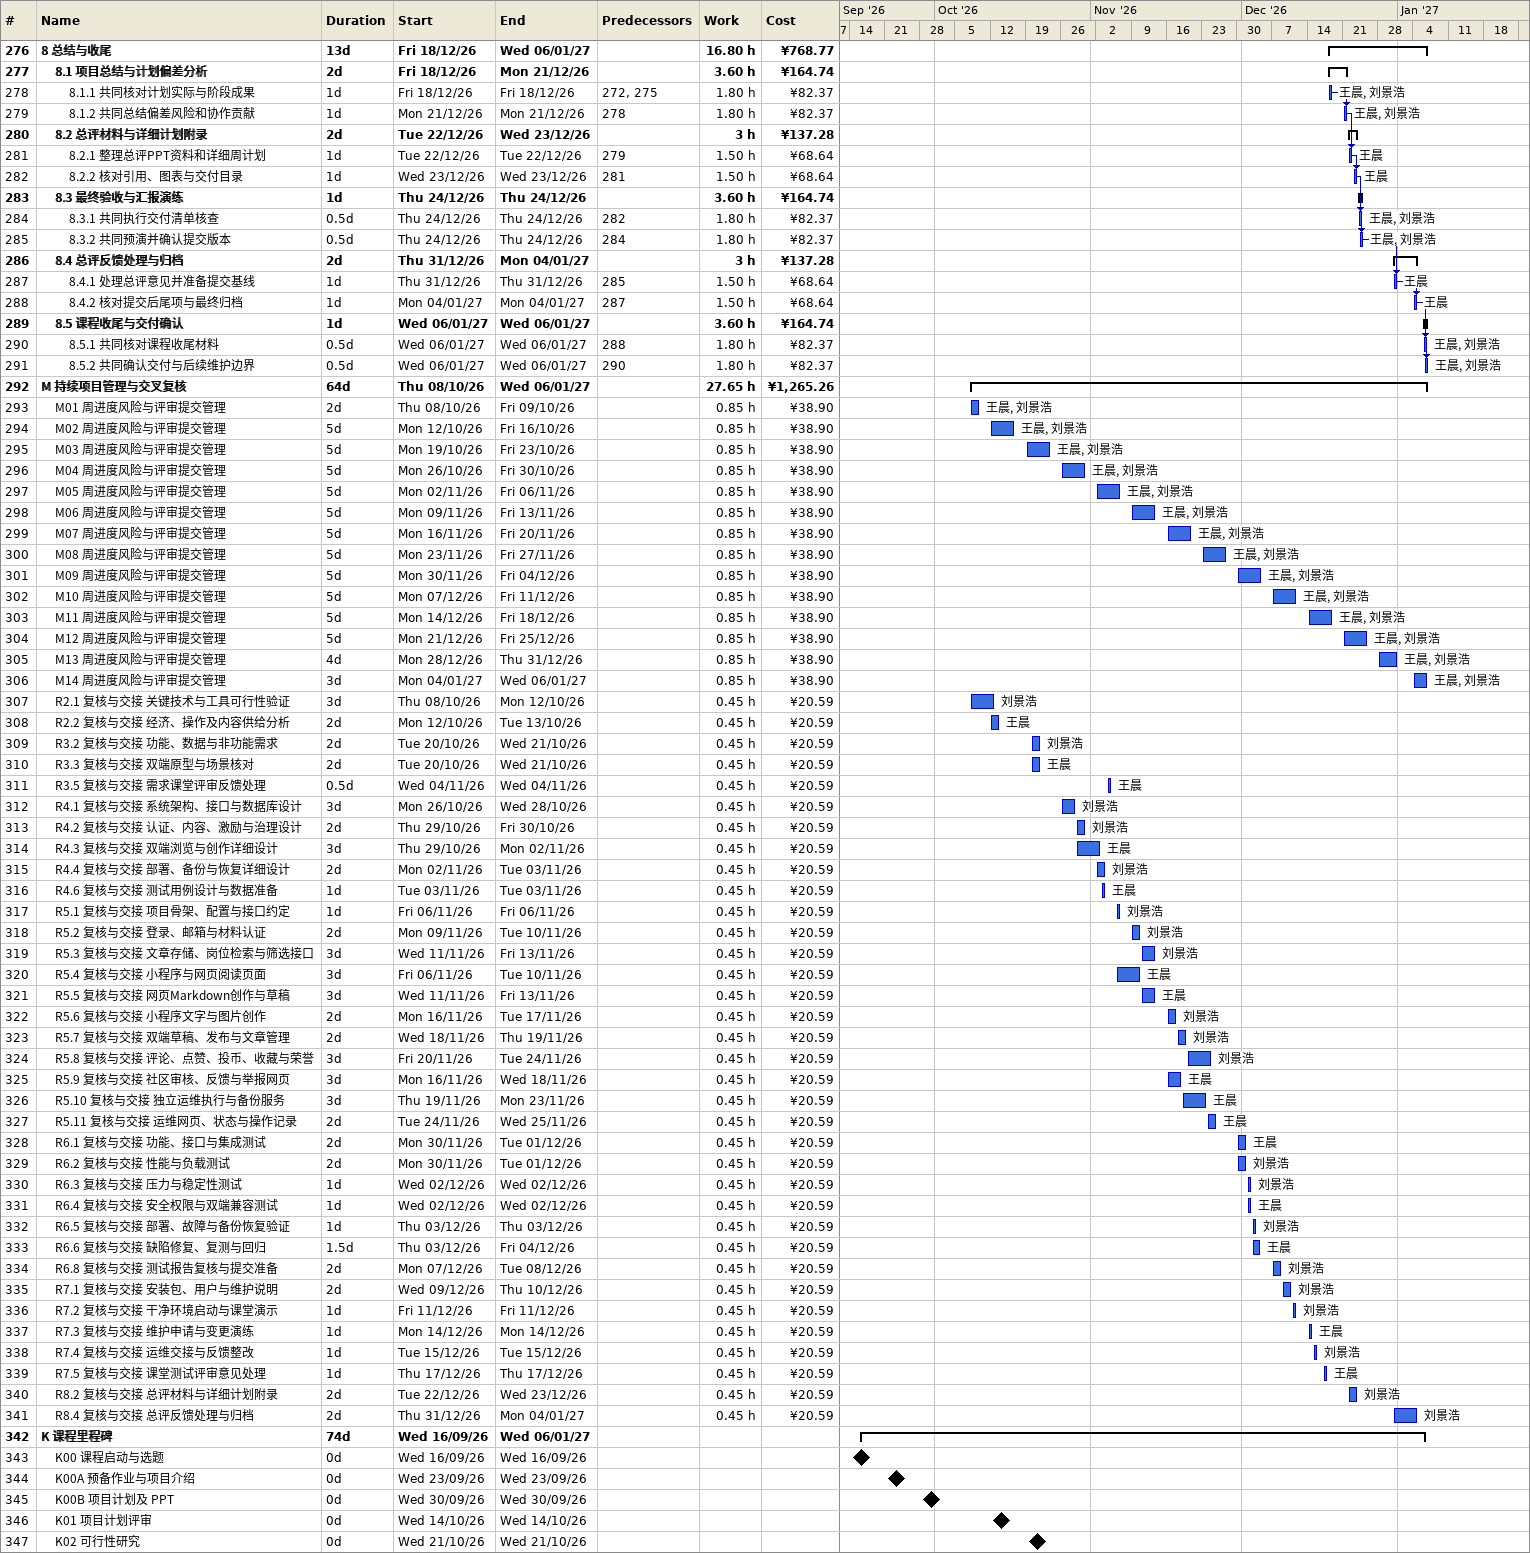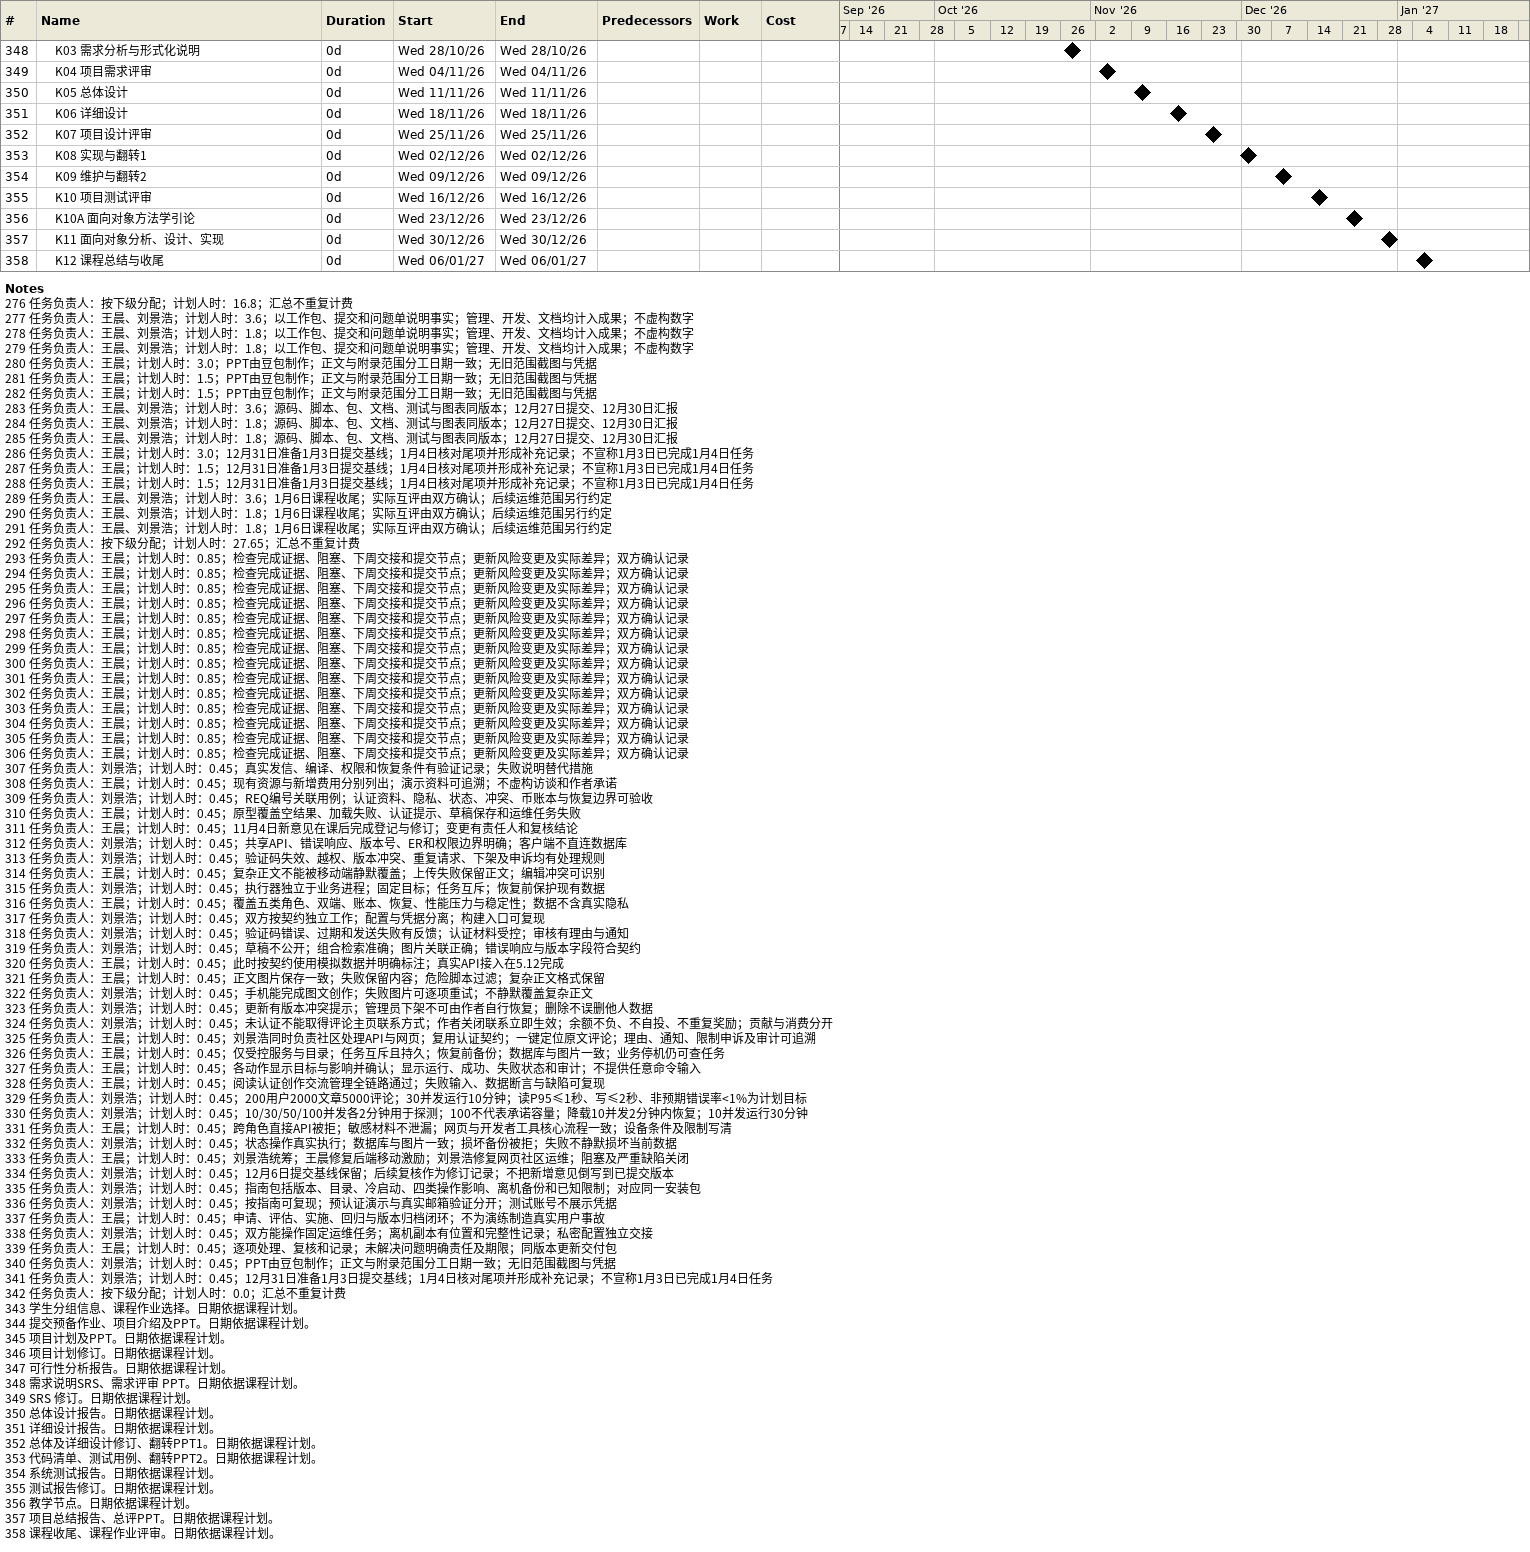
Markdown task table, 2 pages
| ID | Level | Task | Duration | Start | Finish | Predecessors | Resources | Work (h) | Cost (¥) |
|---|---|---|---|---|---|---|---|---|---|
| 276 | 1 | **8 总结与收尾** | 13d | 2026-12-18 | 2027-01-06 |  |  | 16.80 | 768.77 |
| 277 | 2 | **8.1 项目总结与计划偏差分析** | 2d | 2026-12-18 | 2026-12-21 |  |  | 3.60 | 164.74 |
| 278 | 3 | 8.1.1 共同核对计划实际与阶段成果 | 1d | 2026-12-18 | 2026-12-18 | 272, 275 | 王晨, 刘景浩 | 1.80 | 82.37 |
| 279 | 3 | 8.1.2 共同总结偏差风险和协作贡献 | 1d | 2026-12-21 | 2026-12-21 | 278 | 王晨, 刘景浩 | 1.80 | 82.37 |
| 280 | 2 | **8.2 总评材料与详细计划附录** | 2d | 2026-12-22 | 2026-12-23 |  |  | 3 | 137.28 |
| 281 | 3 | 8.2.1 整理总评PPT资料和详细周计划 | 1d | 2026-12-22 | 2026-12-22 | 279 | 王晨 | 1.50 | 68.64 |
| 282 | 3 | 8.2.2 核对引用、图表与交付目录 | 1d | 2026-12-23 | 2026-12-23 | 281 | 王晨 | 1.50 | 68.64 |
| 283 | 2 | **8.3 最终验收与汇报演练** | 1d | 2026-12-24 | 2026-12-24 |  |  | 3.60 | 164.74 |
| 284 | 3 | 8.3.1 共同执行交付清单核查 | 0.5d | 2026-12-24 | 2026-12-24 | 282 | 王晨, 刘景浩 | 1.80 | 82.37 |
| 285 | 3 | 8.3.2 共同预演并确认提交版本 | 0.5d | 2026-12-24 | 2026-12-24 | 284 | 王晨, 刘景浩 | 1.80 | 82.37 |
| 286 | 2 | **8.4 总评反馈处理与归档** | 2d | 2026-12-31 | 2027-01-04 |  |  | 3 | 137.28 |
| 287 | 3 | 8.4.1 处理总评意见并准备提交基线 | 1d | 2026-12-31 | 2026-12-31 | 285 | 王晨 | 1.50 | 68.64 |
| 288 | 3 | 8.4.2 核对提交后尾项与最终归档 | 1d | 2027-01-04 | 2027-01-04 | 287 | 王晨 | 1.50 | 68.64 |
| 289 | 2 | **8.5 课程收尾与交付确认** | 1d | 2027-01-06 | 2027-01-06 |  |  | 3.60 | 164.74 |
| 290 | 3 | 8.5.1 共同核对课程收尾材料 | 0.5d | 2027-01-06 | 2027-01-06 | 288 | 王晨, 刘景浩 | 1.80 | 82.37 |
| 291 | 3 | 8.5.2 共同确认交付与后续维护边界 | 0.5d | 2027-01-06 | 2027-01-06 | 290 | 王晨, 刘景浩 | 1.80 | 82.37 |
| 292 | 1 | **M 持续项目管理与交叉复核** | 64d | 2026-10-08 | 2027-01-06 |  |  | 27.65 | 1265.26 |
| 293 | 2 | M01 周进度风险与评审提交管理 | 2d | 2026-10-08 | 2026-10-09 |  | 王晨, 刘景浩 | 0.85 | 38.90 |
| 294 | 2 | M02 周进度风险与评审提交管理 | 5d | 2026-10-12 | 2026-10-16 |  | 王晨, 刘景浩 | 0.85 | 38.90 |
| 295 | 2 | M03 周进度风险与评审提交管理 | 5d | 2026-10-19 | 2026-10-23 |  | 王晨, 刘景浩 | 0.85 | 38.90 |
| 296 | 2 | M04 周进度风险与评审提交管理 | 5d | 2026-10-26 | 2026-10-30 |  | 王晨, 刘景浩 | 0.85 | 38.90 |
| 297 | 2 | M05 周进度风险与评审提交管理 | 5d | 2026-11-02 | 2026-11-06 |  | 王晨, 刘景浩 | 0.85 | 38.90 |
| 298 | 2 | M06 周进度风险与评审提交管理 | 5d | 2026-11-09 | 2026-11-13 |  | 王晨, 刘景浩 | 0.85 | 38.90 |
| 299 | 2 | M07 周进度风险与评审提交管理 | 5d | 2026-11-16 | 2026-11-20 |  | 王晨, 刘景浩 | 0.85 | 38.90 |
| 300 | 2 | M08 周进度风险与评审提交管理 | 5d | 2026-11-23 | 2026-11-27 |  | 王晨, 刘景浩 | 0.85 | 38.90 |
| 301 | 2 | M09 周进度风险与评审提交管理 | 5d | 2026-11-30 | 2026-12-04 |  | 王晨, 刘景浩 | 0.85 | 38.90 |
| 302 | 2 | M10 周进度风险与评审提交管理 | 5d | 2026-12-07 | 2026-12-11 |  | 王晨, 刘景浩 | 0.85 | 38.90 |
| 303 | 2 | M11 周进度风险与评审提交管理 | 5d | 2026-12-14 | 2026-12-18 |  | 王晨, 刘景浩 | 0.85 | 38.90 |
| 304 | 2 | M12 周进度风险与评审提交管理 | 5d | 2026-12-21 | 2026-12-25 |  | 王晨, 刘景浩 | 0.85 | 38.90 |
| 305 | 2 | M13 周进度风险与评审提交管理 | 4d | 2026-12-28 | 2026-12-31 |  | 王晨, 刘景浩 | 0.85 | 38.90 |
| 306 | 2 | M14 周进度风险与评审提交管理 | 3d | 2027-01-04 | 2027-01-06 |  | 王晨, 刘景浩 | 0.85 | 38.90 |
| 307 | 2 | R2.1 复核与交接 关键技术与工具可行性验证 | 3d | 2026-10-08 | 2026-10-12 |  | 刘景浩 | 0.45 | 20.59 |
| 308 | 2 | R2.2 复核与交接 经济、操作及内容供给分析 | 2d | 2026-10-12 | 2026-10-13 |  | 王晨 | 0.45 | 20.59 |
| 309 | 2 | R3.2 复核与交接 功能、数据与非功能需求 | 2d | 2026-10-20 | 2026-10-21 |  | 刘景浩 | 0.45 | 20.59 |
| 310 | 2 | R3.3 复核与交接 双端原型与场景核对 | 2d | 2026-10-20 | 2026-10-21 |  | 王晨 | 0.45 | 20.59 |
| 311 | 2 | R3.5 复核与交接 需求课堂评审反馈处理 | 0.5d | 2026-11-04 | 2026-11-04 |  | 王晨 | 0.45 | 20.59 |
| 312 | 2 | R4.1 复核与交接 系统架构、接口与数据库设计 | 3d | 2026-10-26 | 2026-10-28 |  | 刘景浩 | 0.45 | 20.59 |
| 313 | 2 | R4.2 复核与交接 认证、内容、激励与治理设计 | 2d | 2026-10-29 | 2026-10-30 |  | 刘景浩 | 0.45 | 20.59 |
| 314 | 2 | R4.3 复核与交接 双端浏览与创作详细设计 | 3d | 2026-10-29 | 2026-11-02 |  | 王晨 | 0.45 | 20.59 |
| 315 | 2 | R4.4 复核与交接 部署、备份与恢复详细设计 | 2d | 2026-11-02 | 2026-11-03 |  | 刘景浩 | 0.45 | 20.59 |
| 316 | 2 | R4.6 复核与交接 测试用例设计与数据准备 | 1d | 2026-11-03 | 2026-11-03 |  | 王晨 | 0.45 | 20.59 |
| 317 | 2 | R5.1 复核与交接 项目骨架、配置与接口约定 | 1d | 2026-11-06 | 2026-11-06 |  | 刘景浩 | 0.45 | 20.59 |
| 318 | 2 | R5.2 复核与交接 登录、邮箱与材料认证 | 2d | 2026-11-09 | 2026-11-10 |  | 刘景浩 | 0.45 | 20.59 |
| 319 | 2 | R5.3 复核与交接 文章存储、岗位检索与筛选接口 | 3d | 2026-11-11 | 2026-11-13 |  | 刘景浩 | 0.45 | 20.59 |
| 320 | 2 | R5.4 复核与交接 小程序与网页阅读页面 | 3d | 2026-11-06 | 2026-11-10 |  | 王晨 | 0.45 | 20.59 |
| 321 | 2 | R5.5 复核与交接 网页Markdown创作与草稿 | 3d | 2026-11-11 | 2026-11-13 |  | 王晨 | 0.45 | 20.59 |
| 322 | 2 | R5.6 复核与交接 小程序文字与图片创作 | 2d | 2026-11-16 | 2026-11-17 |  | 刘景浩 | 0.45 | 20.59 |
| 323 | 2 | R5.7 复核与交接 双端草稿、发布与文章管理 | 2d | 2026-11-18 | 2026-11-19 |  | 刘景浩 | 0.45 | 20.59 |
| 324 | 2 | R5.8 复核与交接 评论、点赞、投币、收藏与荣誉 | 3d | 2026-11-20 | 2026-11-24 |  | 刘景浩 | 0.45 | 20.59 |
| 325 | 2 | R5.9 复核与交接 社区审核、反馈与举报网页 | 3d | 2026-11-16 | 2026-11-18 |  | 王晨 | 0.45 | 20.59 |
| 326 | 2 | R5.10 复核与交接 独立运维执行与备份服务 | 3d | 2026-11-19 | 2026-11-23 |  | 王晨 | 0.45 | 20.59 |
| 327 | 2 | R5.11 复核与交接 运维网页、状态与操作记录 | 2d | 2026-11-24 | 2026-11-25 |  | 王晨 | 0.45 | 20.59 |
| 328 | 2 | R6.1 复核与交接 功能、接口与集成测试 | 2d | 2026-11-30 | 2026-12-01 |  | 王晨 | 0.45 | 20.59 |
| 329 | 2 | R6.2 复核与交接 性能与负载测试 | 2d | 2026-11-30 | 2026-12-01 |  | 刘景浩 | 0.45 | 20.59 |
| 330 | 2 | R6.3 复核与交接 压力与稳定性测试 | 1d | 2026-12-02 | 2026-12-02 |  | 刘景浩 | 0.45 | 20.59 |
| 331 | 2 | R6.4 复核与交接 安全权限与双端兼容测试 | 1d | 2026-12-02 | 2026-12-02 |  | 王晨 | 0.45 | 20.59 |
| 332 | 2 | R6.5 复核与交接 部署、故障与备份恢复验证 | 1d | 2026-12-03 | 2026-12-03 |  | 刘景浩 | 0.45 | 20.59 |
| 333 | 2 | R6.6 复核与交接 缺陷修复、复测与回归 | 1.5d | 2026-12-03 | 2026-12-04 |  | 王晨 | 0.45 | 20.59 |
| 334 | 2 | R6.8 复核与交接 测试报告复核与提交准备 | 2d | 2026-12-07 | 2026-12-08 |  | 刘景浩 | 0.45 | 20.59 |
| 335 | 2 | R7.1 复核与交接 安装包、用户与维护说明 | 2d | 2026-12-09 | 2026-12-10 |  | 刘景浩 | 0.45 | 20.59 |
| 336 | 2 | R7.2 复核与交接 干净环境启动与课堂演示 | 1d | 2026-12-11 | 2026-12-11 |  | 刘景浩 | 0.45 | 20.59 |
| 337 | 2 | R7.3 复核与交接 维护申请与变更演练 | 1d | 2026-12-14 | 2026-12-14 |  | 王晨 | 0.45 | 20.59 |
| 338 | 2 | R7.4 复核与交接 运维交接与反馈整改 | 1d | 2026-12-15 | 2026-12-15 |  | 刘景浩 | 0.45 | 20.59 |
| 339 | 2 | R7.5 复核与交接 课堂测试评审意见处理 | 1d | 2026-12-17 | 2026-12-17 |  | 王晨 | 0.45 | 20.59 |
| 340 | 2 | R8.2 复核与交接 总评材料与详细计划附录 | 2d | 2026-12-22 | 2026-12-23 |  | 刘景浩 | 0.45 | 20.59 |
| 341 | 2 | R8.4 复核与交接 总评反馈处理与归档 | 2d | 2026-12-31 | 2027-01-04 |  | 刘景浩 | 0.45 | 20.59 |
| 342 | 1 | **K 课程里程碑** | 74d | 2026-09-16 | 2027-01-06 |  |  |  |  |
| 343 | 2 | K00 课程启动与选题 | 0d | 2026-09-16 | 2026-09-16 |  |  |  |  |
| 344 | 2 | K00A 预备作业与项目介绍 | 0d | 2026-09-23 | 2026-09-23 |  |  |  |  |
| 345 | 2 | K00B 项目计划及 PPT | 0d | 2026-09-30 | 2026-09-30 |  |  |  |  |
| 346 | 2 | K01 项目计划评审 | 0d | 2026-10-14 | 2026-10-14 |  |  |  |  |
| 347 | 2 | K02 可行性研究 | 0d | 2026-10-21 | 2026-10-21 |  |  |  |  |
| 348 | 2 | K03 需求分析与形式化说明 | 0d | 2026-10-28 | 2026-10-28 |  |  |  |  |
| 349 | 2 | K04 项目需求评审 | 0d | 2026-11-04 | 2026-11-04 |  |  |  |  |
| 350 | 2 | K05 总体设计 | 0d | 2026-11-11 | 2026-11-11 |  |  |  |  |
| 351 | 2 | K06 详细设计 | 0d | 2026-11-18 | 2026-11-18 |  |  |  |  |
| 352 | 2 | K07 项目设计评审 | 0d | 2026-11-25 | 2026-11-25 |  |  |  |  |
| 353 | 2 | K08 实现与翻转1 | 0d | 2026-12-02 | 2026-12-02 |  |  |  |  |
| 354 | 2 | K09 维护与翻转2 | 0d | 2026-12-09 | 2026-12-09 |  |  |  |  |
| 355 | 2 | K10 项目测试评审 | 0d | 2026-12-16 | 2026-12-16 |  |  |  |  |
| 356 | 2 | K10A 面向对象方法学引论 | 0d | 2026-12-23 | 2026-12-23 |  |  |  |  |
| 357 | 2 | K11 面向对象分析、设计、实现 | 0d | 2026-12-30 | 2026-12-30 |  |  |  |  |
| 358 | 2 | K12 课程总结与收尾 | 0d | 2027-01-06 | 2027-01-06 |  |  |  |  |

Notes
- 276: 任务负责人：按下级分配；计划人时：16.8；汇总不重复计费
- 277: 任务负责人：王晨、刘景浩；计划人时：3.6；以工作包、提交和问题单说明事实；管理、开发、文档均计入成果；不虚构数字
- 278: 任务负责人：王晨、刘景浩；计划人时：1.8；以工作包、提交和问题单说明事实；管理、开发、文档均计入成果；不虚构数字
- 279: 任务负责人：王晨、刘景浩；计划人时：1.8；以工作包、提交和问题单说明事实；管理、开发、文档均计入成果；不虚构数字
- 280: 任务负责人：王晨；计划人时：3.0；PPT由豆包制作；正文与附录范围分工日期一致；无旧范围截图与凭据
- 281: 任务负责人：王晨；计划人时：1.5；PPT由豆包制作；正文与附录范围分工日期一致；无旧范围截图与凭据
- 282: 任务负责人：王晨；计划人时：1.5；PPT由豆包制作；正文与附录范围分工日期一致；无旧范围截图与凭据
- 283: 任务负责人：王晨、刘景浩；计划人时：3.6；源码、脚本、包、文档、测试与图表同版本；12月27日提交、12月30日汇报
- 284: 任务负责人：王晨、刘景浩；计划人时：1.8；源码、脚本、包、文档、测试与图表同版本；12月27日提交、12月30日汇报
- 285: 任务负责人：王晨、刘景浩；计划人时：1.8；源码、脚本、包、文档、测试与图表同版本；12月27日提交、12月30日汇报
- 286: 任务负责人：王晨；计划人时：3.0；12月31日准备1月3日提交基线；1月4日核对尾项并形成补充记录；不宣称1月3日已完成1月4日任务
- 287: 任务负责人：王晨；计划人时：1.5；12月31日准备1月3日提交基线；1月4日核对尾项并形成补充记录；不宣称1月3日已完成1月4日任务
- 288: 任务负责人：王晨；计划人时：1.5；12月31日准备1月3日提交基线；1月4日核对尾项并形成补充记录；不宣称1月3日已完成1月4日任务
- 289: 任务负责人：王晨、刘景浩；计划人时：3.6；1月6日课程收尾；实际互评由双方确认；后续运维范围另行约定
- 290: 任务负责人：王晨、刘景浩；计划人时：1.8；1月6日课程收尾；实际互评由双方确认；后续运维范围另行约定
- 291: 任务负责人：王晨、刘景浩；计划人时：1.8；1月6日课程收尾；实际互评由双方确认；后续运维范围另行约定
- 292: 任务负责人：按下级分配；计划人时：27.65；汇总不重复计费
- 293: 任务负责人：王晨；计划人时：0.85；检查完成证据、阻塞、下周交接和提交节点；更新风险变更及实际差异；双方确认记录
- 294: 任务负责人：王晨；计划人时：0.85；检查完成证据、阻塞、下周交接和提交节点；更新风险变更及实际差异；双方确认记录
- 295: 任务负责人：王晨；计划人时：0.85；检查完成证据、阻塞、下周交接和提交节点；更新风险变更及实际差异；双方确认记录
- 296: 任务负责人：王晨；计划人时：0.85；检查完成证据、阻塞、下周交接和提交节点；更新风险变更及实际差异；双方确认记录
- 297: 任务负责人：王晨；计划人时：0.85；检查完成证据、阻塞、下周交接和提交节点；更新风险变更及实际差异；双方确认记录
- 298: 任务负责人：王晨；计划人时：0.85；检查完成证据、阻塞、下周交接和提交节点；更新风险变更及实际差异；双方确认记录
- 299: 任务负责人：王晨；计划人时：0.85；检查完成证据、阻塞、下周交接和提交节点；更新风险变更及实际差异；双方确认记录
- 300: 任务负责人：王晨；计划人时：0.85；检查完成证据、阻塞、下周交接和提交节点；更新风险变更及实际差异；双方确认记录
- 301: 任务负责人：王晨；计划人时：0.85；检查完成证据、阻塞、下周交接和提交节点；更新风险变更及实际差异；双方确认记录
- 302: 任务负责人：王晨；计划人时：0.85；检查完成证据、阻塞、下周交接和提交节点；更新风险变更及实际差异；双方确认记录
- 303: 任务负责人：王晨；计划人时：0.85；检查完成证据、阻塞、下周交接和提交节点；更新风险变更及实际差异；双方确认记录
- 304: 任务负责人：王晨；计划人时：0.85；检查完成证据、阻塞、下周交接和提交节点；更新风险变更及实际差异；双方确认记录
- 305: 任务负责人：王晨；计划人时：0.85；检查完成证据、阻塞、下周交接和提交节点；更新风险变更及实际差异；双方确认记录
- 306: 任务负责人：王晨；计划人时：0.85；检查完成证据、阻塞、下周交接和提交节点；更新风险变更及实际差异；双方确认记录
- 307: 任务负责人：刘景浩；计划人时：0.45；真实发信、编译、权限和恢复条件有验证记录；失败说明替代措施
- 308: 任务负责人：王晨；计划人时：0.45；现有资源与新增费用分别列出；演示资料可追溯；不虚构访谈和作者承诺
- 309: 任务负责人：刘景浩；计划人时：0.45；REQ编号关联用例；认证资料、隐私、状态、冲突、币账本与恢复边界可验收
- 310: 任务负责人：王晨；计划人时：0.45；原型覆盖空结果、加载失败、认证提示、草稿保存和运维任务失败
- 311: 任务负责人：王晨；计划人时：0.45；11月4日新意见在课后完成登记与修订；变更有责任人和复核结论
- 312: 任务负责人：刘景浩；计划人时：0.45；共享API、错误响应、版本号、ER和权限边界明确；客户端不直连数据库
- 313: 任务负责人：刘景浩；计划人时：0.45；验证码失效、越权、版本冲突、重复请求、下架及申诉均有处理规则
- 314: 任务负责人：王晨；计划人时：0.45；复杂正文不能被移动端静默覆盖；上传失败保留正文；编辑冲突可识别
- 315: 任务负责人：刘景浩；计划人时：0.45；执行器独立于业务进程；固定目标；任务互斥；恢复前保护现有数据
- 316: 任务负责人：王晨；计划人时：0.45；覆盖五类角色、双端、账本、恢复、性能压力与稳定性；数据不含真实隐私
- 317: 任务负责人：刘景浩；计划人时：0.45；双方按契约独立工作；配置与凭据分离；构建入口可复现
- 318: 任务负责人：刘景浩；计划人时：0.45；验证码错误、过期和发送失败有反馈；认证材料受控；审核有理由与通知
- 319: 任务负责人：刘景浩；计划人时：0.45；草稿不公开；组合检索准确；图片关联正确；错误响应与版本字段符合契约
- 320: 任务负责人：王晨；计划人时：0.45；此时按契约使用模拟数据并明确标注；真实API接入在5.12完成
- 321: 任务负责人：王晨；计划人时：0.45；正文图片保存一致；失败保留内容；危险脚本过滤；复杂正文格式保留
- 322: 任务负责人：刘景浩；计划人时：0.45；手机能完成图文创作；失败图片可逐项重试；不静默覆盖复杂正文
- 323: 任务负责人：刘景浩；计划人时：0.45；更新有版本冲突提示；管理员下架不可由作者自行恢复；删除不误删他人数据
- 324: 任务负责人：刘景浩；计划人时：0.45；未认证不能取得评论主页联系方式；作者关闭联系立即生效；余额不负、不自投、不重复奖励；贡献与消费分开
- 325: 任务负责人：王晨；计划人时：0.45；刘景浩同时负责社区处理API与网页；复用认证契约；一键定位原文评论；理由、通知、限制申诉及审计可追溯
- 326: 任务负责人：王晨；计划人时：0.45；仅受控服务与目录；任务互斥且持久；恢复前备份；数据库与图片一致；业务停机仍可查任务
- 327: 任务负责人：王晨；计划人时：0.45；各动作显示目标与影响并确认；显示运行、成功、失败状态和审计；不提供任意命令输入
- 328: 任务负责人：王晨；计划人时：0.45；阅读认证创作交流管理全链路通过；失败输入、数据断言与缺陷可复现
- 329: 任务负责人：刘景浩；计划人时：0.45；200用户2000文章5000评论；30并发运行10分钟；读P95≤1秒、写≤2秒、非预期错误率<1%为计划目标
- 330: 任务负责人：刘景浩；计划人时：0.45；10/30/50/100并发各2分钟用于探测；100不代表承诺容量；降载10并发2分钟内恢复；10并发运行30分钟
- 331: 任务负责人：王晨；计划人时：0.45；跨角色直接API被拒；敏感材料不泄漏；网页与开发者工具核心流程一致；设备条件及限制写清
- 332: 任务负责人：刘景浩；计划人时：0.45；状态操作真实执行；数据库与图片一致；损坏备份被拒；失败不静默损坏当前数据
- 333: 任务负责人：王晨；计划人时：0.45；刘景浩统筹；王晨修复后端移动激励；刘景浩修复网页社区运维；阻塞及严重缺陷关闭
- 334: 任务负责人：刘景浩；计划人时：0.45；12月6日提交基线保留；后续复核作为修订记录；不把新增意见倒写到已提交版本
- 335: 任务负责人：刘景浩；计划人时：0.45；指南包括版本、目录、冷启动、四类操作影响、离机备份和已知限制；对应同一安装包
- 336: 任务负责人：刘景浩；计划人时：0.45；按指南可复现；预认证演示与真实邮箱验证分开；测试账号不展示凭据
- 337: 任务负责人：王晨；计划人时：0.45；申请、评估、实施、回归与版本归档闭环；不为演练制造真实用户事故
- 338: 任务负责人：刘景浩；计划人时：0.45；双方能操作固定运维任务；离机副本有位置和完整性记录；私密配置独立交接
- 339: 任务负责人：王晨；计划人时：0.45；逐项处理、复核和记录；未解决问题明确责任及期限；同版本更新交付包
- 340: 任务负责人：刘景浩；计划人时：0.45；PPT由豆包制作；正文与附录范围分工日期一致；无旧范围截图与凭据
- 341: 任务负责人：刘景浩；计划人时：0.45；12月31日准备1月3日提交基线；1月4日核对尾项并形成补充记录；不宣称1月3日已完成1月4日任务
- 342: 任务负责人：按下级分配；计划人时：0.0；汇总不重复计费
- 343: 学生分组信息、课程作业选择。日期依据课程计划。
- 344: 提交预备作业、项目介绍及 PPT。日期依据课程计划。
- 345: 项目计划及 PPT。日期依据课程计划。
- 346: 项目计划修订。日期依据课程计划。
- 347: 可行性分析报告。日期依据课程计划。
- 348: 需求说明 SRS、需求评审 PPT。日期依据课程计划。
- 349: SRS 修订。日期依据课程计划。
- 350: 总体设计报告。日期依据课程计划。
- 351: 详细设计报告。日期依据课程计划。
- 352: 总体及详细设计修订、翻转 PPT1。日期依据课程计划。
- 353: 代码清单、测试用例、翻转 PPT2。日期依据课程计划。
- 354: 系统测试报告。日期依据课程计划。
- 355: 测试报告修订。日期依据课程计划。
- 356: 教学节点。日期依据课程计划。
- 357: 项目总结报告、总评 PPT。日期依据课程计划。
- 358: 课程收尾、课程作业评审。日期依据课程计划。
